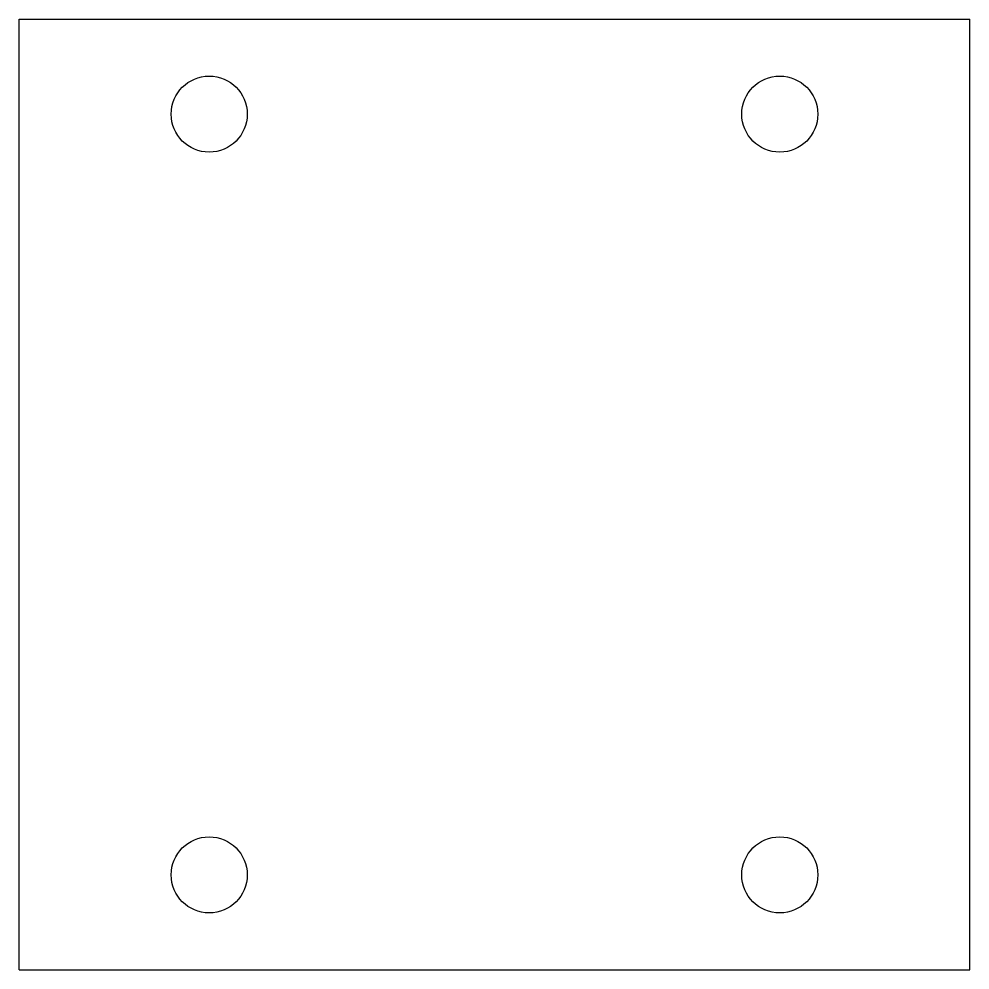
# Model space of a CAD drawing. Header units: millimetres. Extents: x 0 to 100, y -100 to 0.
import ezdxf

# ---------------------------------------------------------------- set-up
doc = ezdxf.new("R2010")
doc.units = ezdxf.units.MM
doc.layers.add('flat', color=7, linetype='CONTINUOUS')

msp = doc.modelspace()

# ---------------------------------------------------------------- linework, layer by layer
at = {"layer": 'flat'}
for p, q in [((0, -100), (0, 0)), ((0, 0), (100, 0)), ((100, -100), (100, 0)), ((0, -100), (100, -100))]:
    msp.add_line(p, q, dxfattribs=at)
for centre in [(20, -10), (80, -10), (20, -90), (80, -90)]:
    msp.add_circle(centre, 4, dxfattribs=at)

doc.saveas('drawing.dxf')
